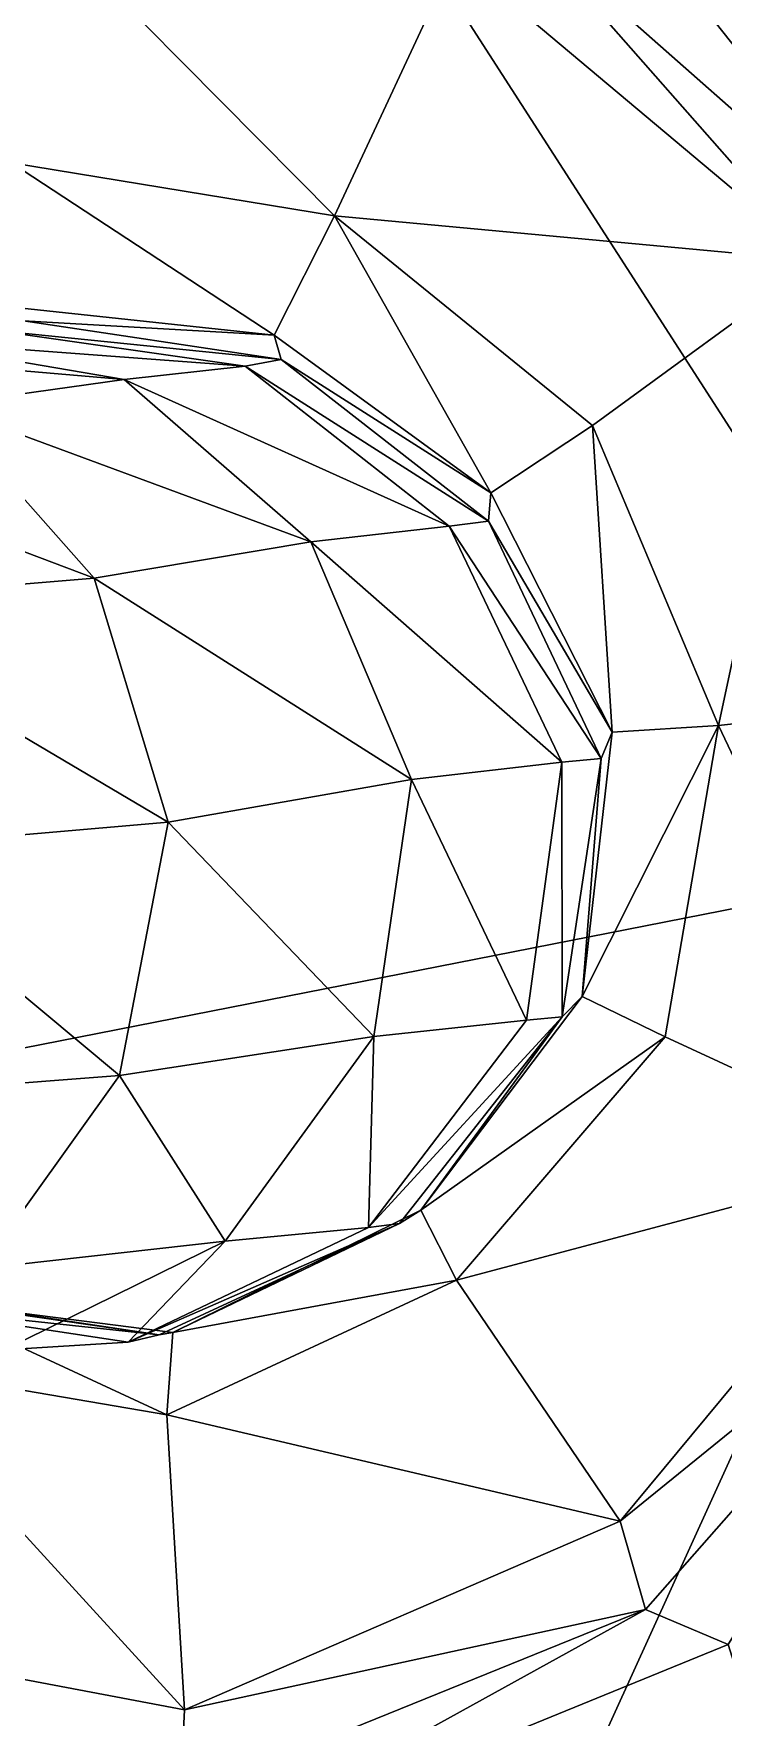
# Model space of a CAD drawing. Extents: x -4.77 to 4.77, y -2.48 to 3.3.
# Drawn here: x 0.2079 to 0.258, y 0.4354 to 0.5578 of the extents above; entities that cross this region are included whole.
import ezdxf

# ---------------------------------------------------------------- set-up
doc = ezdxf.new("R2010")
doc.units = 0

msp = doc.modelspace()

# ---------------------------------------------------------------- linework, layer by layer
for points in [[(0.19675, 0.62495, -1.19568), (0.3038, 0.63849, -1.05345), (0.27849, 0.49804, -1.0881)], [(0.19675, 0.62495, 1.19568), (0.27849, 0.49804, 1.0881), (0.3038, 0.63849, 1.05345)], [(0.19675, 0.62495, -1.19568), (0.27849, 0.49804, -1.0881), (0.19881, 0.48237, -1.19208)], [(0.19675, 0.62495, 1.19568), (0.19881, 0.48237, 1.19208), (0.27849, 0.49804, 1.0881)], [(0.27488, 0.54429, 0.92324), (0.28615, 0.61322, 0.92276), (0.24802, 0.57045, 0.92451)], [(0.27488, 0.54429, -0.92324), (0.24802, 0.57045, -0.92451), (0.28615, 0.61322, -0.92276)], [(0.22973, 0.54453, 0.96276), (0.20492, 0.56957, 0.95538), (0.20625, 0.54837, 0.96204)], [(0.22973, 0.54453, 0.96276), (0.23852, 0.56341, 0.95617), (0.20492, 0.56957, 0.95538)], [(0.22973, 0.54453, -0.96276), (0.20625, 0.54837, -0.96204), (0.20492, 0.56957, -0.95538)], [(0.22973, 0.54453, -0.96276), (0.20492, 0.56957, -0.95538), (0.23852, 0.56341, -0.95617)], [(0.24802, 0.57045, 0.92451), (0.24322, 0.56591, 0.94123), (0.27123, 0.54116, 0.94126)], [(0.24802, 0.57045, -0.92451), (0.27123, 0.54116, -0.94126), (0.24322, 0.56591, -0.94123)], [(0.24802, 0.57045, 0.92451), (0.27123, 0.54116, 0.94126), (0.27488, 0.54429, 0.92324)], [(0.24802, 0.57045, -0.92451), (0.27488, 0.54429, -0.92324), (0.27123, 0.54116, -0.94126)], [(0.24322, 0.56591, 0.94123), (0.23852, 0.56341, 0.95617), (0.26489, 0.54125, 0.95677)], [(0.24322, 0.56591, -0.94123), (0.26489, 0.54125, -0.95677), (0.23852, 0.56341, -0.95617)], [(0.24322, 0.56591, 0.94123), (0.26489, 0.54125, 0.95677), (0.27123, 0.54116, 0.94126)], [(0.24322, 0.56591, -0.94123), (0.27123, 0.54116, -0.94126), (0.26489, 0.54125, -0.95677)], [(0.26489, 0.54125, 0.95677), (0.23852, 0.56341, 0.95617), (0.22973, 0.54453, 0.96276)], [(0.26489, 0.54125, -0.95677), (0.22973, 0.54453, -0.96276), (0.23852, 0.56341, -0.95617)], [(0.20625, 0.54837, 0.96204), (0.20612, 0.5379, 0.97346), (0.22534, 0.53585, 0.97416)], [(0.20625, 0.54837, -0.96204), (0.22534, 0.53585, -0.97416), (0.20612, 0.5379, -0.97346)], [(0.20625, 0.54837, 0.96204), (0.22534, 0.53585, 0.97416), (0.22973, 0.54453, 0.96276)], [(0.20625, 0.54837, -0.96204), (0.22973, 0.54453, -0.96276), (0.22534, 0.53585, -0.97416)], [(0.22973, 0.54453, 0.96276), (0.22534, 0.53585, 0.97416), (0.2411, 0.52439, 0.97474)], [(0.22973, 0.54453, -0.96276), (0.2411, 0.52439, -0.97474), (0.22534, 0.53585, -0.97416)], [(0.26489, 0.54125, 0.95677), (0.22973, 0.54453, 0.96276), (0.2485, 0.52927, 0.96323)], [(0.22973, 0.54453, 0.96276), (0.2411, 0.52439, 0.97474), (0.2485, 0.52927, 0.96323)], [(0.26489, 0.54125, -0.95677), (0.2485, 0.52927, -0.96323), (0.22973, 0.54453, -0.96276)], [(0.22973, 0.54453, -0.96276), (0.2485, 0.52927, -0.96323), (0.2411, 0.52439, -0.97474)], [(0.25764, 0.50747, 0.96288), (0.26489, 0.54125, 0.95677), (0.2485, 0.52927, 0.96323)], [(0.25764, 0.50747, -0.96288), (0.2485, 0.52927, -0.96323), (0.26489, 0.54125, -0.95677)], [(0.25764, 0.50747, 0.96288), (0.27864, 0.50977, 0.95706), (0.26489, 0.54125, 0.95677)], [(0.25764, 0.50747, -0.96288), (0.26489, 0.54125, -0.95677), (0.27864, 0.50977, -0.95706)], [(0.22534, 0.53585, 0.97416), (0.20612, 0.5379, 0.97346), (0.20714, 0.53689, 0.99363)], [(0.22534, 0.53585, -0.97416), (0.20714, 0.53689, -0.99363), (0.20612, 0.5379, -0.97346)], [(0.22325, 0.5336, 1.01684), (0.20489, 0.53621, 1.01284), (0.19753, 0.53551, 1.03728)], [(0.22325, 0.5336, -1.01684), (0.19753, 0.53551, -1.03728), (0.20489, 0.53621, -1.01284)], [(0.20489, 0.53621, 1.01284), (0.22586, 0.53407, 0.99481), (0.20714, 0.53689, 0.99363)], [(0.20489, 0.53621, -1.01284), (0.20714, 0.53689, -0.99363), (0.22586, 0.53407, -0.99481)], [(0.20489, 0.53621, 1.01284), (0.22325, 0.5336, 1.01684), (0.22586, 0.53407, 0.99481)], [(0.20489, 0.53621, -1.01284), (0.22586, 0.53407, -0.99481), (0.22325, 0.5336, -1.01684)], [(0.22534, 0.53585, 0.97416), (0.20714, 0.53689, 0.99363), (0.22586, 0.53407, 0.99481)], [(0.22534, 0.53585, -0.97416), (0.22586, 0.53407, -0.99481), (0.20714, 0.53689, -0.99363)], [(0.18673, 0.535, 1.05857), (0.21445, 0.53263, 1.04537), (0.19753, 0.53551, 1.03728)], [(0.18673, 0.535, -1.05857), (0.19753, 0.53551, -1.03728), (0.21445, 0.53263, -1.04537)], [(0.18673, 0.535, 1.05857), (0.20112, 0.53077, 1.07014), (0.21445, 0.53263, 1.04537)], [(0.18673, 0.535, -1.05857), (0.21445, 0.53263, -1.04537), (0.20112, 0.53077, -1.07014)], [(0.22325, 0.5336, 1.01684), (0.19753, 0.53551, 1.03728), (0.21445, 0.53263, 1.04537)], [(0.22325, 0.5336, -1.01684), (0.21445, 0.53263, -1.04537), (0.19753, 0.53551, -1.03728)], [(0.2411, 0.52439, 0.97474), (0.22534, 0.53585, 0.97416), (0.22586, 0.53407, 0.99481)], [(0.2411, 0.52439, -0.97474), (0.22586, 0.53407, -0.99481), (0.22534, 0.53585, -0.97416)], [(0.22325, 0.5336, 1.01684), (0.24092, 0.52232, 0.99577), (0.22586, 0.53407, 0.99481)], [(0.22325, 0.5336, -1.01684), (0.22586, 0.53407, -0.99481), (0.24092, 0.52232, -0.99577)], [(0.2411, 0.52439, 0.97474), (0.22586, 0.53407, 0.99481), (0.24092, 0.52232, 0.99577)], [(0.2411, 0.52439, -0.97474), (0.24092, 0.52232, -0.99577), (0.22586, 0.53407, -0.99481)], [(0.20112, 0.53077, 1.07014), (0.22802, 0.52083, 1.05185), (0.21445, 0.53263, 1.04537)], [(0.20112, 0.53077, -1.07014), (0.21445, 0.53263, -1.04537), (0.22802, 0.52083, -1.05185)], [(0.23807, 0.52197, 1.02008), (0.22325, 0.5336, 1.01684), (0.21445, 0.53263, 1.04537)], [(0.23807, 0.52197, -1.02008), (0.21445, 0.53263, -1.04537), (0.22325, 0.5336, -1.01684)], [(0.23807, 0.52197, 1.02008), (0.21445, 0.53263, 1.04537), (0.22802, 0.52083, 1.05185)], [(0.23807, 0.52197, -1.02008), (0.22802, 0.52083, -1.05185), (0.21445, 0.53263, -1.04537)], [(0.22325, 0.5336, 1.01684), (0.23807, 0.52197, 1.02008), (0.24092, 0.52232, 0.99577)], [(0.22325, 0.5336, -1.01684), (0.24092, 0.52232, -0.99577), (0.23807, 0.52197, -1.02008)], [(0.21228, 0.51818, 1.07911), (0.20112, 0.53077, 1.07014), (0.18226, 0.52953, 1.08969)], [(0.21228, 0.51818, -1.07911), (0.18226, 0.52953, -1.08969), (0.20112, 0.53077, -1.07014)], [(0.20112, 0.53077, 1.07014), (0.21228, 0.51818, 1.07911), (0.22802, 0.52083, 1.05185)], [(0.20112, 0.53077, -1.07014), (0.22802, 0.52083, -1.05185), (0.21228, 0.51818, -1.07911)], [(0.21228, 0.51818, 1.07911), (0.18226, 0.52953, 1.08969), (0.19069, 0.51639, 1.1006)], [(0.21228, 0.51818, -1.07911), (0.19069, 0.51639, -1.1006), (0.18226, 0.52953, -1.08969)], [(0.2485, 0.52927, 0.96323), (0.2411, 0.52439, 0.97474), (0.24993, 0.50699, 0.97505)], [(0.2485, 0.52927, -0.96323), (0.24993, 0.50699, -0.97505), (0.2411, 0.52439, -0.97474)], [(0.2485, 0.52927, 0.96323), (0.24993, 0.50699, 0.97505), (0.25764, 0.50747, 0.96288)], [(0.2485, 0.52927, -0.96323), (0.25764, 0.50747, -0.96288), (0.24993, 0.50699, -0.97505)], [(0.24993, 0.50699, 0.97505), (0.2411, 0.52439, 0.97474), (0.24092, 0.52232, 0.99577)], [(0.24993, 0.50699, -0.97505), (0.24092, 0.52232, -0.99577), (0.2411, 0.52439, -0.97474)], [(0.24625, 0.50481, 1.02187), (0.23807, 0.52197, 1.02008), (0.22802, 0.52083, 1.05185)], [(0.24625, 0.50481, -1.02187), (0.22802, 0.52083, -1.05185), (0.23807, 0.52197, -1.02008)], [(0.23807, 0.52197, 1.02008), (0.24912, 0.50506, 0.99629), (0.24092, 0.52232, 0.99577)], [(0.23807, 0.52197, -1.02008), (0.24092, 0.52232, -0.99577), (0.24912, 0.50506, -0.99629)], [(0.23807, 0.52197, 1.02008), (0.24625, 0.50481, 1.02187), (0.24912, 0.50506, 0.99629)], [(0.23807, 0.52197, -1.02008), (0.24912, 0.50506, -0.99629), (0.24625, 0.50481, -1.02187)], [(0.24993, 0.50699, 0.97505), (0.24092, 0.52232, 0.99577), (0.24912, 0.50506, 0.99629)], [(0.24993, 0.50699, -0.97505), (0.24912, 0.50506, -0.99629), (0.24092, 0.52232, -0.99577)], [(0.21228, 0.51818, 1.07911), (0.23534, 0.50355, 1.05536), (0.22802, 0.52083, 1.05185)], [(0.21228, 0.51818, -1.07911), (0.22802, 0.52083, -1.05185), (0.23534, 0.50355, -1.05536)], [(0.24625, 0.50481, 1.02187), (0.22802, 0.52083, 1.05185), (0.23534, 0.50355, 1.05536)], [(0.24625, 0.50481, -1.02187), (0.23534, 0.50355, -1.05536), (0.22802, 0.52083, -1.05185)], [(0.21765, 0.50043, 1.08343), (0.21228, 0.51818, 1.07911), (0.19069, 0.51639, 1.1006)], [(0.21765, 0.50043, -1.08343), (0.19069, 0.51639, -1.1006), (0.21228, 0.51818, -1.07911)], [(0.21228, 0.51818, 1.07911), (0.21765, 0.50043, 1.08343), (0.23534, 0.50355, 1.05536)], [(0.21228, 0.51818, -1.07911), (0.23534, 0.50355, -1.05536), (0.21765, 0.50043, -1.08343)], [(0.21765, 0.50043, 1.08343), (0.19069, 0.51639, 1.1006), (0.19444, 0.49842, 1.10546)], [(0.21765, 0.50043, -1.08343), (0.19444, 0.49842, -1.10546), (0.19069, 0.51639, -1.1006)], [(0.27252, 0.47615, 0.95691), (0.27864, 0.50977, 0.95706), (0.25764, 0.50747, 0.96288)], [(0.27252, 0.47615, -0.95691), (0.25764, 0.50747, -0.96288), (0.27864, 0.50977, -0.95706)], [(0.25764, 0.50747, 0.96288), (0.24775, 0.48776, 0.97494), (0.25376, 0.48483, 0.96252)], [(0.25764, 0.50747, 0.96288), (0.24993, 0.50699, 0.97505), (0.24775, 0.48776, 0.97494)], [(0.25764, 0.50747, -0.96288), (0.25376, 0.48483, -0.96252), (0.24775, 0.48776, -0.97494)], [(0.25764, 0.50747, -0.96288), (0.24775, 0.48776, -0.97494), (0.24993, 0.50699, -0.97505)], [(0.24775, 0.48776, 0.97494), (0.24993, 0.50699, 0.97505), (0.24912, 0.50506, 0.99629)], [(0.24775, 0.48776, -0.97494), (0.24912, 0.50506, -0.99629), (0.24993, 0.50699, -0.97505)], [(0.27252, 0.47615, 0.95691), (0.25764, 0.50747, 0.96288), (0.25376, 0.48483, 0.96252)], [(0.27252, 0.47615, -0.95691), (0.25376, 0.48483, -0.96252), (0.25764, 0.50747, -0.96288)], [(0.24369, 0.48604, 1.02131), (0.24625, 0.50481, 1.02187), (0.23534, 0.50355, 1.05536)], [(0.24369, 0.48604, -1.02131), (0.23534, 0.50355, -1.05536), (0.24625, 0.50481, -1.02187)], [(0.24625, 0.50481, 1.02187), (0.24369, 0.48604, 1.02131), (0.24629, 0.48629, 0.99611)], [(0.24625, 0.50481, -1.02187), (0.24629, 0.48629, -0.99611), (0.24369, 0.48604, -1.02131)], [(0.24625, 0.50481, 1.02187), (0.24629, 0.48629, 0.99611), (0.24912, 0.50506, 0.99629)], [(0.24625, 0.50481, -1.02187), (0.24912, 0.50506, -0.99629), (0.24629, 0.48629, -0.99611)], [(0.24775, 0.48776, 0.97494), (0.24912, 0.50506, 0.99629), (0.24629, 0.48629, 0.99611)], [(0.24775, 0.48776, -0.97494), (0.24629, 0.48629, -0.99611), (0.24912, 0.50506, -0.99629)], [(0.21765, 0.50043, 1.08343), (0.23259, 0.48485, 1.05405), (0.23534, 0.50355, 1.05536)], [(0.21765, 0.50043, -1.08343), (0.23534, 0.50355, -1.05536), (0.23259, 0.48485, -1.05405)], [(0.24369, 0.48604, 1.02131), (0.23534, 0.50355, 1.05536), (0.23259, 0.48485, 1.05405)], [(0.24369, 0.48604, -1.02131), (0.23259, 0.48485, -1.05405), (0.23534, 0.50355, -1.05536)], [(0.21412, 0.48201, 1.0806), (0.21765, 0.50043, 1.08343), (0.19444, 0.49842, 1.10546)], [(0.21412, 0.48201, -1.0806), (0.19444, 0.49842, -1.10546), (0.21765, 0.50043, -1.08343)], [(0.21765, 0.50043, 1.08343), (0.21412, 0.48201, 1.0806), (0.23259, 0.48485, 1.05405)], [(0.21765, 0.50043, -1.08343), (0.23259, 0.48485, -1.05405), (0.21412, 0.48201, -1.0806)], [(0.21412, 0.48201, 1.0806), (0.19444, 0.49842, 1.10546), (0.19114, 0.48026, 1.1012)], [(0.21412, 0.48201, -1.0806), (0.19114, 0.48026, -1.1012), (0.19444, 0.49842, -1.10546)], [(0.27849, 0.49804, -1.0881), (0.2086, 0.3445, -1.18006), (0.19881, 0.48237, -1.19208)], [(0.27849, 0.49804, 1.0881), (0.19881, 0.48237, 1.19208), (0.2086, 0.3445, 1.18006)], [(0.27849, 0.49804, -1.0881), (0.31291, 0.4348, -1.04278), (0.2086, 0.3445, -1.18006)], [(0.27849, 0.49804, 1.0881), (0.2086, 0.3445, 1.18006), (0.31291, 0.4348, 1.04278)], [(0.23602, 0.47223, 0.97451), (0.24775, 0.48776, 0.97494), (0.24629, 0.48629, 0.99611)], [(0.25376, 0.48483, 0.96252), (0.24775, 0.48776, 0.97494), (0.23602, 0.47223, 0.97451)], [(0.23602, 0.47223, -0.97451), (0.24629, 0.48629, -0.99611), (0.24775, 0.48776, -0.97494)], [(0.25376, 0.48483, -0.96252), (0.23602, 0.47223, -0.97451), (0.24775, 0.48776, -0.97494)], [(0.2322, 0.47096, 1.01881), (0.24629, 0.48629, 0.99611), (0.24369, 0.48604, 1.02131)], [(0.2322, 0.47096, 1.01881), (0.23446, 0.47126, 0.99537), (0.24629, 0.48629, 0.99611)], [(0.2322, 0.47096, -1.01881), (0.24369, 0.48604, -1.02131), (0.24629, 0.48629, -0.99611)], [(0.2322, 0.47096, -1.01881), (0.24629, 0.48629, -0.99611), (0.23446, 0.47126, -0.99537)], [(0.2322, 0.47096, 1.01881), (0.24369, 0.48604, 1.02131), (0.23259, 0.48485, 1.05405)], [(0.2322, 0.47096, -1.01881), (0.23259, 0.48485, -1.05405), (0.24369, 0.48604, -1.02131)], [(0.23602, 0.47223, 0.97451), (0.24629, 0.48629, 0.99611), (0.23446, 0.47126, 0.99537)], [(0.23602, 0.47223, -0.97451), (0.23446, 0.47126, -0.99537), (0.24629, 0.48629, -0.99611)], [(0.21412, 0.48201, 1.0806), (0.22178, 0.46998, 1.04889), (0.23259, 0.48485, 1.05405)], [(0.21412, 0.48201, -1.0806), (0.23259, 0.48485, -1.05405), (0.22178, 0.46998, -1.04889)], [(0.2322, 0.47096, 1.01881), (0.23259, 0.48485, 1.05405), (0.22178, 0.46998, 1.04889)], [(0.2322, 0.47096, -1.01881), (0.22178, 0.46998, -1.04889), (0.23259, 0.48485, -1.05405)], [(0.25376, 0.48483, 0.96252), (0.23602, 0.47223, 0.97451), (0.2386, 0.46714, 0.96161)], [(0.25376, 0.48483, -0.96252), (0.2386, 0.46714, -0.96161), (0.23602, 0.47223, -0.97451)], [(0.2386, 0.46714, 0.96161), (0.27252, 0.47615, 0.95691), (0.25376, 0.48483, 0.96252)], [(0.2386, 0.46714, -0.96161), (0.25376, 0.48483, -0.96252), (0.27252, 0.47615, -0.95691)], [(0.19881, 0.48237, -1.19208), (0.2086, 0.3445, -1.18006), (0.13466, 0.34852, -1.19692)], [(0.19881, 0.48237, 1.19208), (0.13466, 0.34852, 1.19692), (0.2086, 0.3445, 1.18006)], [(0.20405, 0.46798, 1.0725), (0.21412, 0.48201, 1.0806), (0.19114, 0.48026, 1.1012)], [(0.20405, 0.46798, -1.0725), (0.19114, 0.48026, -1.1012), (0.21412, 0.48201, -1.0806)], [(0.21412, 0.48201, 1.0806), (0.20405, 0.46798, 1.0725), (0.22178, 0.46998, 1.04889)], [(0.21412, 0.48201, -1.0806), (0.22178, 0.46998, -1.04889), (0.20405, 0.46798, -1.0725)], [(0.2386, 0.46714, 0.96161), (0.25049, 0.44961, 0.95647), (0.27252, 0.47615, 0.95691)], [(0.2386, 0.46714, -0.96161), (0.27252, 0.47615, -0.95691), (0.25049, 0.44961, -0.95647)], [(0.27671, 0.4709, 0.94108), (0.27252, 0.47615, 0.95691), (0.25049, 0.44961, 0.95647)], [(0.27671, 0.4709, -0.94108), (0.25049, 0.44961, -0.95647), (0.27252, 0.47615, -0.95691)], [(0.21798, 0.46334, 0.97386), (0.23602, 0.47223, 0.97451), (0.23446, 0.47126, 0.99537)], [(0.2386, 0.46714, 0.96161), (0.23602, 0.47223, 0.97451), (0.21798, 0.46334, 0.97386)], [(0.21798, 0.46334, -0.97386), (0.23446, 0.47126, -0.99537), (0.23602, 0.47223, -0.97451)], [(0.2386, 0.46714, -0.96161), (0.21798, 0.46334, -0.97386), (0.23602, 0.47223, -0.97451)], [(0.21474, 0.46263, 1.015), (0.23446, 0.47126, 0.99537), (0.2322, 0.47096, 1.01881)], [(0.21474, 0.46263, 1.015), (0.21699, 0.46317, 0.99427), (0.23446, 0.47126, 0.99537)], [(0.21474, 0.46263, -1.015), (0.2322, 0.47096, -1.01881), (0.23446, 0.47126, -0.99537)], [(0.21474, 0.46263, -1.015), (0.23446, 0.47126, -0.99537), (0.21699, 0.46317, -0.99427)], [(0.21474, 0.46263, 1.015), (0.2322, 0.47096, 1.01881), (0.22178, 0.46998, 1.04889)], [(0.21474, 0.46263, -1.015), (0.22178, 0.46998, -1.04889), (0.2322, 0.47096, -1.01881)], [(0.21798, 0.46334, 0.97386), (0.23446, 0.47126, 0.99537), (0.21699, 0.46317, 0.99427)], [(0.21798, 0.46334, -0.97386), (0.21699, 0.46317, -0.99427), (0.23446, 0.47126, -0.99537)], [(0.27671, 0.4709, 0.94108), (0.25049, 0.44961, 0.95647), (0.25235, 0.44319, 0.94091)], [(0.27671, 0.4709, -0.94108), (0.25235, 0.44319, -0.94091), (0.25049, 0.44961, -0.95647)], [(0.27671, 0.4709, 0.94108), (0.25235, 0.44319, 0.94091), (0.25835, 0.44064, 0.9116)], [(0.27671, 0.4709, -0.94108), (0.25835, 0.44064, -0.9116), (0.25235, 0.44319, -0.94091)], [(0.20574, 0.46208, 1.04122), (0.22178, 0.46998, 1.04889), (0.20405, 0.46798, 1.0725)], [(0.20574, 0.46208, -1.04122), (0.20405, 0.46798, -1.0725), (0.22178, 0.46998, -1.04889)], [(0.21474, 0.46263, 1.015), (0.22178, 0.46998, 1.04889), (0.20574, 0.46208, 1.04122)], [(0.21474, 0.46263, -1.015), (0.20574, 0.46208, -1.04122), (0.22178, 0.46998, -1.04889)], [(0.21756, 0.45734, 0.96075), (0.25049, 0.44961, 0.95647), (0.2386, 0.46714, 0.96161)], [(0.2386, 0.46714, 0.96161), (0.21798, 0.46334, 0.97386), (0.21756, 0.45734, 0.96075)], [(0.21756, 0.45734, -0.96075), (0.2386, 0.46714, -0.96161), (0.25049, 0.44961, -0.95647)], [(0.2386, 0.46714, -0.96161), (0.21756, 0.45734, -0.96075), (0.21798, 0.46334, -0.97386)], [(0.21756, 0.45734, 0.96075), (0.19957, 0.46568, 0.9732), (0.19585, 0.46106, 0.96007)], [(0.21756, 0.45734, -0.96075), (0.19585, 0.46106, -0.96007), (0.19957, 0.46568, -0.9732)], [(0.21699, 0.46317, 0.99427), (0.19695, 0.46531, 1.01112), (0.19841, 0.46596, 0.99309)], [(0.21699, 0.46317, -0.99427), (0.19841, 0.46596, -0.99309), (0.19695, 0.46531, -1.01112)], [(0.20574, 0.46208, 1.04122), (0.19695, 0.46531, 1.01112), (0.21474, 0.46263, 1.015)], [(0.21699, 0.46317, 0.99427), (0.21474, 0.46263, 1.015), (0.19695, 0.46531, 1.01112)], [(0.20574, 0.46208, -1.04122), (0.21474, 0.46263, -1.015), (0.19695, 0.46531, -1.01112)], [(0.21699, 0.46317, -0.99427), (0.19695, 0.46531, -1.01112), (0.21474, 0.46263, -1.015)], [(0.21699, 0.46317, 0.99427), (0.19841, 0.46596, 0.99309), (0.19957, 0.46568, 0.9732)], [(0.21699, 0.46317, -0.99427), (0.19957, 0.46568, -0.9732), (0.19841, 0.46596, -0.99309)], [(0.21699, 0.46317, 0.99427), (0.19957, 0.46568, 0.9732), (0.21798, 0.46334, 0.97386)], [(0.21756, 0.45734, 0.96075), (0.21798, 0.46334, 0.97386), (0.19957, 0.46568, 0.9732)], [(0.21699, 0.46317, -0.99427), (0.21798, 0.46334, -0.97386), (0.19957, 0.46568, -0.9732)], [(0.21756, 0.45734, -0.96075), (0.19957, 0.46568, -0.9732), (0.21798, 0.46334, -0.97386)], [(0.19585, 0.46106, 0.96007), (0.18539, 0.44223, 0.95484), (0.21883, 0.4359, 0.95559)], [(0.19585, 0.46106, -0.96007), (0.21883, 0.4359, -0.95559), (0.18539, 0.44223, -0.95484)], [(0.19585, 0.46106, 0.96007), (0.21883, 0.4359, 0.95559), (0.21756, 0.45734, 0.96075)], [(0.19585, 0.46106, -0.96007), (0.21756, 0.45734, -0.96075), (0.21883, 0.4359, -0.95559)], [(0.21756, 0.45734, 0.96075), (0.21883, 0.4359, 0.95559), (0.25049, 0.44961, 0.95647)], [(0.21756, 0.45734, -0.96075), (0.25049, 0.44961, -0.95647), (0.21883, 0.4359, -0.95559)], [(0.21883, 0.4359, 0.95559), (0.25235, 0.44319, 0.94091), (0.25049, 0.44961, 0.95647)], [(0.21883, 0.4359, -0.95559), (0.25049, 0.44961, -0.95647), (0.25235, 0.44319, -0.94091)], [(0.25235, 0.44319, 0.94091), (0.21749, 0.42394, 0.91182), (0.25835, 0.44064, 0.9116)], [(0.25235, 0.44319, 0.94091), (0.21851, 0.42947, 0.94067), (0.21749, 0.42394, 0.91182)], [(0.25235, 0.44319, -0.94091), (0.25835, 0.44064, -0.9116), (0.21749, 0.42394, -0.91182)], [(0.25235, 0.44319, -0.94091), (0.21749, 0.42394, -0.91182), (0.21851, 0.42947, -0.94067)], [(0.21883, 0.4359, 0.95559), (0.21851, 0.42947, 0.94067), (0.25235, 0.44319, 0.94091)], [(0.21883, 0.4359, -0.95559), (0.25235, 0.44319, -0.94091), (0.21851, 0.42947, -0.94067)], [(0.21851, 0.42947, 0.94067), (0.18539, 0.44223, 0.95484), (0.18257, 0.43715, 0.94047)], [(0.21851, 0.42947, -0.94067), (0.18257, 0.43715, -0.94047), (0.18539, 0.44223, -0.95484)], [(0.21851, 0.42947, 0.94067), (0.21883, 0.4359, 0.95559), (0.18539, 0.44223, 0.95484)], [(0.21851, 0.42947, -0.94067), (0.18539, 0.44223, -0.95484), (0.21883, 0.4359, -0.95559)], [(0.26743, 0.41184, 0.90368), (0.25835, 0.44064, 0.9116), (0.21749, 0.42394, 0.91182)], [(0.26743, 0.41184, -0.90368), (0.21749, 0.42394, -0.91182), (0.25835, 0.44064, -0.9116)], [(0.18257, 0.43715, 0.94047), (0.17751, 0.42996, 0.91032), (0.21749, 0.42394, 0.91182)], [(0.18257, 0.43715, -0.94047), (0.21749, 0.42394, -0.91182), (0.17751, 0.42996, -0.91032)], [(0.18257, 0.43715, 0.94047), (0.21749, 0.42394, 0.91182), (0.21851, 0.42947, 0.94067)], [(0.18257, 0.43715, -0.94047), (0.21851, 0.42947, -0.94067), (0.21749, 0.42394, -0.91182)]]:
    msp.add_3dface(points)

doc.saveas('drawing.dxf')
